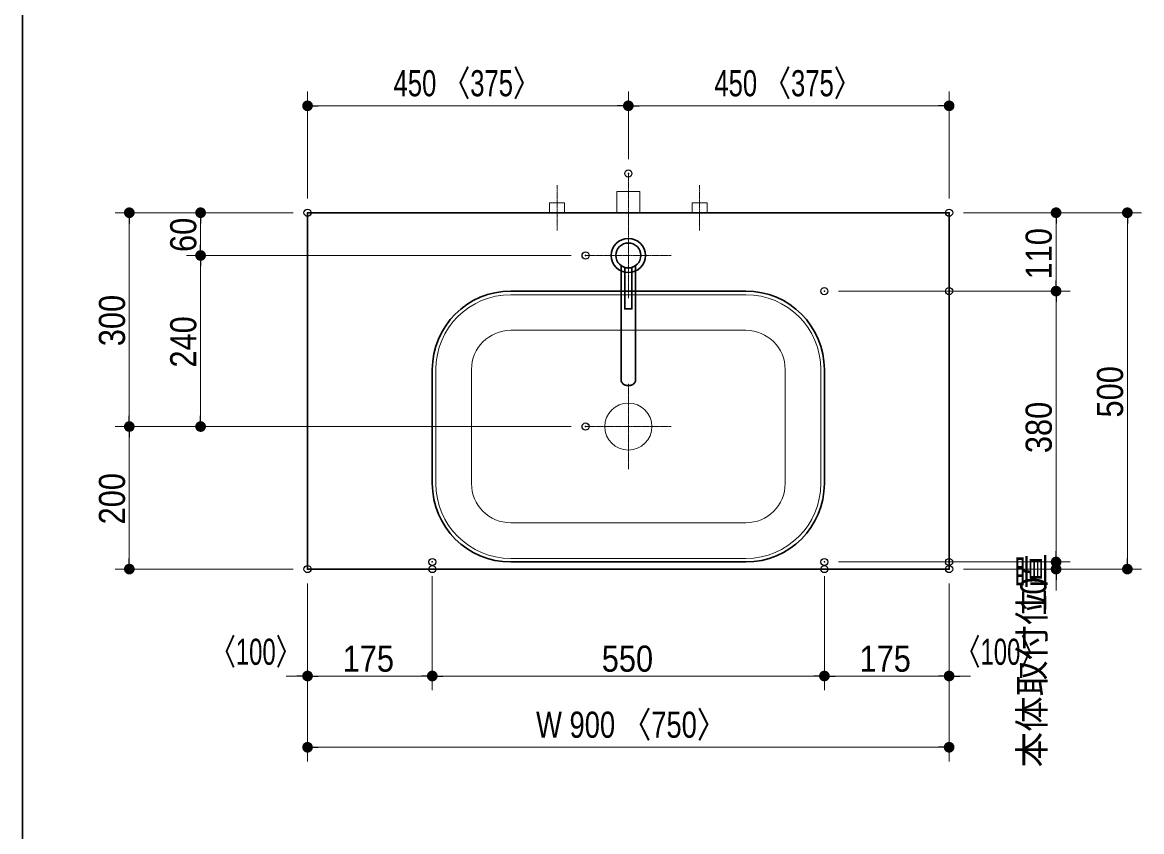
# Model space of a CAD drawing. Units: millimetres, scale not verified. Extents: x -6062 to 6062, y -3045 to 3045.
# Drawn here: x -3018 to -1448, y -738 to 397 of the extents above; entities that cross this region are included whole.
import ezdxf
from ezdxf.enums import TextEntityAlignment as Align

# ---------------------------------------------------------------- set-up
doc = ezdxf.new("R2010")
doc.units = ezdxf.units.MM
doc.header["$LTSCALE"] = 20
doc.header["$PDMODE"] = 32
doc.header["$PDSIZE"] = 10
doc.linetypes.add('USER1', pattern=[2.91, 1.76, -0.4, 0.35, -0.4])
for name, color, linetype, lineweight in [('0-0_5ボウル・キャビネット', 7, 'Continuous', 15), ('0-1_4給排水', 7, 'Continuous', 30), ('0-2_2寸法-1', 7, 'Continuous', 15), ('0-3_0', 7, 'Continuous', 25), ('0-5_1図面枠', 7, 'Continuous', 20), ('0-6_2寸法-2', 7, 'Continuous', 15)]:
    doc.layers.add(name, color=color, linetype=linetype, lineweight=lineweight)
doc.layers.add('0-4_Defpoints', color=7, linetype='Continuous')
doc.styles.add('ＭＳ Ｐゴシック', font='')
doc.styles.get('ＭＳ Ｐゴシック').set_extended_font_data('MS PGothic')

# ---------------------------------------------------------------- blocks, each defined once
blk = doc.blocks.new('_Dot')
at = {"layer": '0-3_0'}
blk.add_line((-10, 0), (-20, 0), dxfattribs=at)
for points in [[(0, 0), (-10, 0), (-9.92, 1.25)], [(0, 0), (-9.92, -1.25), (-10, 0)], [(0, 0), (-9.92, 1.25), (-9.69, 2.49)], [(0, 0), (-9.69, -2.49), (-9.92, -1.25)], [(0, 0), (-9.69, 2.49), (-9.3, 3.68)], [(0, 0), (-9.3, -3.68), (-9.69, -2.49)], [(0, 0), (-9.3, 3.68), (-8.76, 4.82)], [(0, 0), (-8.76, -4.82), (-9.3, -3.68)], [(0, 0), (-8.76, 4.82), (-8.09, 5.88)], [(0, 0), (-8.09, -5.88), (-8.76, -4.82)], [(0, 0), (-8.09, 5.88), (-7.29, 6.85)], [(0, 0), (-7.29, -6.85), (-8.09, -5.88)], [(0, 0), (-7.29, 6.85), (-6.37, 7.71)], [(0, 0), (-6.37, -7.71), (-7.29, -6.85)], [(0, 0), (-6.37, 7.71), (-5.36, 8.44)], [(0, 0), (-5.36, -8.44), (-6.37, -7.71)], [(0, 0), (-5.36, 8.44), (-4.26, 9.05)], [(0, 0), (-4.26, -9.05), (-5.36, -8.44)], [(0, 0), (-4.26, 9.05), (-3.09, 9.51)], [(0, 0), (-3.09, -9.51), (-4.26, -9.05)], [(0, 0), (-3.09, 9.51), (-1.87, 9.82)], [(0, 0), (-1.87, -9.82), (-3.09, -9.51)], [(0, 0), (-1.87, 9.82), (-0.63, 9.98)], [(0, 0), (-0.63, -9.98), (-1.87, -9.82)], [(0, 0), (-0.63, 9.98), (0.63, 9.98)], [(0, 0), (0.63, -9.98), (-0.63, -9.98)], [(0, 0), (0.63, 9.98), (1.87, 9.82)], [(0, 0), (1.87, 9.82), (3.09, 9.51)], [(0, 0), (3.09, 9.51), (4.26, 9.05)], [(0, 0), (4.26, 9.05), (5.36, 8.44)], [(0, 0), (5.36, 8.44), (6.37, 7.71)], [(0, 0), (6.37, 7.71), (7.29, 6.85)], [(0, 0), (7.29, 6.85), (8.09, 5.88)], [(0, 0), (8.09, 5.88), (8.76, 4.82)], [(0, 0), (8.76, 4.82), (9.3, 3.68)], [(0, 0), (9.3, 3.68), (9.69, 2.49)], [(0, 0), (9.69, 2.49), (9.92, 1.25)], [(0, 0), (9.92, 1.25), (10, 0)], [(0, 0), (1.87, -9.82), (0.63, -9.98)], [(0, 0), (3.09, -9.51), (1.87, -9.82)], [(0, 0), (4.26, -9.05), (3.09, -9.51)], [(0, 0), (5.36, -8.44), (4.26, -9.05)], [(0, 0), (6.37, -7.71), (5.36, -8.44)], [(0, 0), (7.29, -6.85), (6.37, -7.71)], [(0, 0), (8.09, -5.88), (7.29, -6.85)], [(0, 0), (8.76, -4.82), (8.09, -5.88)], [(0, 0), (9.3, -3.68), (8.76, -4.82)], [(0, 0), (9.69, -2.49), (9.3, -3.68)], [(0, 0), (9.92, -1.25), (9.69, -2.49)], [(0, 0), (10, 0), (9.92, -1.25)]]:
    blk.add_solid(points, dxfattribs=at)
blk = doc.blocks.new('グループ-28')
at = {"layer": '0-1_4給排水', "linetype": 'USER1', "lineweight": 15}
blk.add_line((-7600, 2100), (-7600, 3700), dxfattribs=at)
at = {"layer": '0-1_4給排水', "lineweight": 15}
blk.add_lwpolyline([(-7920, 2600), (-7920, 3200), (-7280, 3200), (-7280, 2600)], dxfattribs=at)
blk = doc.blocks.new('止水栓_平面_W100')
at = {"layer": '0-1_4給排水', "linetype": 'USER1', "lineweight": 15}
for p, q in [((-2000, -500), (-2000, 780)), ((2000, -500), (2000, 780))]:
    blk.add_line(p, q, dxfattribs=at)
at = {"layer": '0-1_4給排水', "lineweight": 15}
for points in [[(-2210, 0), (-2210, 280), (-1790, 280), (-1790, 0)], [(1790, 0), (1790, 280), (2210, 280), (2210, 0)]]:
    blk.add_lwpolyline(points, dxfattribs=at)
blk = doc.blocks.new('グループ-30')
at = {"layer": '0-0_5ボウル・キャビネット', "lineweight": 30}
for p, q in [((-10900, 400), (-4300, 400)), ((-13100, -5000), (-13100, -1800)), ((-2100, -1800), (-2100, -5000)), ((-4300, -7200), (-10900, -7200))]:
    blk.add_line(p, q, dxfattribs=at)
at = {"layer": '0-0_5ボウル・キャビネット'}
for p, q in [((-10900, 300), (-4300, 300)), ((-10900, -700), (-4300, -700)), ((-13000, -5000), (-13000, -1800)), ((-12000, -5000), (-12000, -1800)), ((-3200, -1800), (-3200, -5000)), ((-2200, -1800), (-2200, -5000)), ((-4300, -6100), (-10900, -6100)), ((-4300, -7100), (-10900, -7100))]:
    blk.add_line(p, q, dxfattribs=at)
at = {"layer": '0-0_5ボウル・キャビネット', "lineweight": 30}
for centre, start, end in [((-10900, -1800), 90, 180), ((-4300, -1800), 0, 90), ((-10900, -5000), 180, 270), ((-4300, -5000), 270, 0)]:
    blk.add_arc(centre, 2200, start, end, dxfattribs=at)
at = {"layer": '0-0_5ボウル・キャビネット'}
for centre, radius, start, end in [((-10900, -1800), 2100, 90, 180), ((-4300, -1800), 2100, 0, 90), ((-10900, -1800), 1100, 90, 180), ((-4300, -1800), 1100, 0, 90), ((-10900, -5000), 2100, 180, 270), ((-10900, -5000), 1100, 180, 270), ((-4300, -5000), 1100, 270, 0), ((-4300, -5000), 2100, 270, 0)]:
    blk.add_arc(centre, radius, start, end, dxfattribs=at)
blk = doc.blocks.new('グループ-31')
at = {"layer": '0-0_5ボウル・キャビネット', "linetype": 'USER1'}
for p, q in [((-7600, -2200), (-7600, -4600)), ((-8800, -3400), (-6400, -3400))]:
    blk.add_line(p, q, dxfattribs=at)
at = {"layer": '0-0_5ボウル・キャビネット'}
blk.add_circle((-7600, -3400), 660, dxfattribs=at)
blk = doc.blocks.new('グループ-36')
at = {"layer": '0-1_4給排水', "linetype": 'USER1', "lineweight": 15}
blk.add_line((-7600, 2100), (-7600, 3700), dxfattribs=at)
at = {"layer": '0-1_4給排水', "lineweight": 15}
blk.add_lwpolyline([(-7920, 2600), (-7920, 3200), (-7280, 3200), (-7280, 2600)], dxfattribs=at)
blk = doc.blocks.new('グループ-38')
at = {"layer": '0-1_4給排水', "linetype": 'USER1', "lineweight": 15}
for p, q in [((-7600, 2600), (-7600, 200)), ((-8800, 1400), (-6400, 1400))]:
    blk.add_line(p, q, dxfattribs=at)
at = {"layer": '0-1_4給排水'}
for points in [[(-7800, 1112.8), (-7800, -2100), (-7799.2, -2113.8), (-7796.7, -2127.9), (-7792.3, -2142.2), (-7786, -2156.4), (-7777.7, -2170.4), (-7767.4, -2183.8), (-7755.3, -2196.6), (-7741.4, -2208.3), (-7726.1, -2218.9), (-7709.4, -2228.2), (-7691.9, -2236.1), (-7673.6, -2242.5), (-7655, -2247.3), (-7636.4, -2250.7), (-7618, -2252.6), (-7600, -2253.2), (-7582, -2252.6), (-7563.6, -2250.7), (-7545, -2247.3), (-7526.4, -2242.5), (-7508.1, -2236.1), (-7490.6, -2228.2), (-7473.9, -2218.9), (-7458.6, -2208.3), (-7444.7, -2196.6), (-7432.6, -2183.8), (-7422.3, -2170.4), (-7414, -2156.4), (-7407.7, -2142.2), (-7403.3, -2127.9), (-7400.8, -2113.8), (-7400, -2100), (-7400, 1112.8)], [(-7700, 1064.6), (-7700, -100), (-7500, -100), (-7500, 1064.6)]]:
    blk.add_lwpolyline(points, dxfattribs=at)
for radius in [480, 350]:
    blk.add_circle((-7600, 1400), radius, dxfattribs=at)

msp = doc.modelspace()

# ---------------------------------------------------------------- linework, layer by layer
at = {"layer": '0-0_5ボウル・キャビネット', "lineweight": 30}
msp.add_lwpolyline([(-2617.5, 130), (-1717.5, 130), (-1717.5, -370), (-2617.5, -370)], close=True, dxfattribs=at)
at = {"layer": '0-2_2寸法-1'}
for p, q in [((-2617.5, 150), (-2617.5, 300)), ((-2167.5, 205), (-2167.5, 300)), ((-2167.5, 205), (-2167.5, 300)), ((-1717.5, 150), (-1717.5, 300)), ((-2182.51, 280), (-2602.49, 280)), ((-2152.49, 280), (-1732.51, 280)), ((-2787.5, 130), (-2887.5, 130)), ((-2637.5, 130), (-2787.5, 130)), ((-1697.5, 130), (-1547.5, 130)), ((-1547.5, 130), (-1447.5, 130)), ((-2867.5, -154.99), (-2867.5, 114.99)), ((-2767.5, 85.01), (-2767.5, 114.99)), ((-1567.5, 35.01), (-1567.5, 114.99)), ((-1467.5, -354.99), (-1467.5, 114.99)), ((-2247.5, 70), (-2787.5, 70)), ((-2247.5, 70), (-2787.5, 70)), ((-2767.5, 54.99), (-2767.5, -154.99)), ((-1872.5, 20), (-1547.5, 20)), ((-1697.5, 20), (-1547.5, 20)), ((-1567.5, 4.99), (-1567.5, -344.99)), ((-2787.5, -170), (-2887.5, -170)), ((-2787.5, -170), (-2887.5, -170)), ((-2247.5, -170), (-2787.5, -170)), ((-2867.5, -185.01), (-2867.5, -354.99)), ((-1872.5, -360), (-1547.5, -360)), ((-2637.5, -370), (-2887.5, -370)), ((-1547.5, -370), (-1447.5, -370)), ((-2617.5, -390), (-2617.5, -540)), ((-2442.5, -380), (-2442.5, -540)), ((-2442.5, -390), (-2442.5, -540)), ((-1892.5, -380), (-1892.5, -540)), ((-1892.5, -390), (-1892.5, -540)), ((-1717.5, -390), (-1717.5, -540)), ((-2457.51, -520), (-2602.49, -520)), ((-1907.51, -520), (-2427.49, -520)), ((-1877.49, -520), (-1732.51, -520)), ((-2617.5, -540), (-2617.5, -640)), ((-1717.5, -540), (-1717.5, -640)), ((-1732.51, -620), (-2602.49, -620))]:
    msp.add_line(p, q, dxfattribs=at)
at = {"layer": '0-4_Defpoints'}
for p in [(-2617.5, 280), (-1717.5, 280), (-2167.5, 185), (-2867.5, 130), (-2767.5, 130), (-2617.5, 130), (-2617.5, 130), (-1717.5, 130), (-1717.5, 130), (-1567.5, 130), (-1567.5, 130), (-1467.5, 130), (-2227.5, 70), (-1892.5, 20), (-1717.5, 20), (-2767.5, -170), (-2227.5, -170), (-2442.5, -360), (-1892.5, -360), (-1717.5, -360), (-1567.5, -360), (-1567.5, -360), (-2867.5, -370), (-2617.5, -370), (-2617.5, -370), (-2442.5, -370), (-1892.5, -370), (-1892.5, -370), (-1717.5, -370), (-1717.5, -370), (-1717.5, -370), (-1567.5, -370), (-2617.5, -520), (-2617.5, -520), (-2442.5, -520), (-1717.5, -520), (-1717.5, -520), (-1717.5, -520), (-2617.5, -620)]:
    msp.add_point(p, dxfattribs=at)
at = {"layer": '0-5_1図面枠', "lineweight": 30}
msp.add_line((-3017.5, 1750), (-3017.5, -2420), dxfattribs=at)
at = {"layer": '0-6_2寸法-2'}
for p, q in [((-1567.5, -344.99), (-1567.5, -329.99)), ((-1697.5, -360), (-1547.5, -360)), ((-1567.5, -370), (-1567.5, -360)), ((-1697.5, -370), (-1547.5, -370)), ((-2617.5, -390), (-2617.5, -540)), ((-2442.5, -390), (-2442.5, -540)), ((-1892.5, -390), (-1892.5, -540)), ((-1717.5, -390), (-1717.5, -540)), ((-1567.5, -385.01), (-1567.5, -400.01)), ((-2632.51, -520), (-2647.51, -520)), ((-2442.5, -520), (-2617.5, -520)), ((-2427.49, -520), (-2412.49, -520)), ((-1907.51, -520), (-1922.51, -520)), ((-1892.5, -520), (-1717.5, -520)), ((-1702.49, -520), (-1687.49, -520))]:
    msp.add_line(p, q, dxfattribs=at)

# ---------------------------------------------------------------- block references
at = {"layer": '0-0_5ボウル・キャビネット', "xscale": 0.05, "yscale": 0.05}
for name in ['グループ-30', 'グループ-31']:
    msp.add_blockref(name, (-1787.5, 0), dxfattribs=at)
at = {"layer": '0-1_4給排水', "xscale": 0.05, "yscale": 0.05}
for name, p in [('グループ-28', (-1787.5, 0)), ('グループ-36', (-1787.5, 0)), ('止水栓_平面_W100', (-2167.5, 130)), ('止水栓_平面_W100', (-2167.5, 130)), ('グループ-38', (-1787.5, 0))]:
    msp.add_blockref(name, p, dxfattribs=at)
at = {"layer": '0-2_2寸法-1', "xscale": 0.7503418, "yscale": 0.7503418}
for p, rotation in [((-2617.5, 280), 180), ((-2167.5, 280), 180), ((-2867.5, 130), 90), ((-2767.5, 130), 90), ((-1567.5, 130), 90), ((-1467.5, 130), 90), ((-2767.5, 70), 270), ((-2767.5, 70), 90), ((-1567.5, 20), 270), ((-1567.5, 20), 90), ((-2867.5, -170), 270), ((-2767.5, -170), 270), ((-2867.5, -170), 90), ((-1567.5, -360), 270), ((-2867.5, -370), 270), ((-1467.5, -370), 270), ((-2617.5, -520), 180), ((-2442.5, -520), 180), ((-1892.5, -520), 180), ((-2617.5, -620), 180)]:
    msp.add_blockref('_Dot', p, dxfattribs=dict(at, rotation=rotation))
for p in [(-2167.5, 280), (-1717.5, 280), (-2442.5, -520), (-1892.5, -520), (-1717.5, -520), (-1717.5, -620)]:
    msp.add_blockref('_Dot', p, dxfattribs=at)
at = {"layer": '0-6_2寸法-2', "xscale": 0.7503418, "yscale": 0.7503418}
for p, rotation in [((-1567.5, -360), 270), ((-1567.5, -370), 90), ((-2442.5, -520), 180), ((-1717.5, -520), 180)]:
    msp.add_blockref('_Dot', p, dxfattribs=dict(at, rotation=rotation))
for p in [(-2617.5, -520), (-1892.5, -520)]:
    msp.add_blockref('_Dot', p, dxfattribs=at)

# ---------------------------------------------------------------- texts
at = {"layer": '0-2_2寸法-1', "style": 'ＭＳ Ｐゴシック'}
for s, width, p in [('450 〈375〉', 0.75, (-2496.82, 282.35)), ('450 〈375〉', 0.75, (-2046.82, 282.35)), ('175', 0.9, (-2568.22, -524.96)), ('550', 0.9, (-2204.78, -524.96)), ('175', 0.9, (-1843.22, -524.96)), ('W 900 〈750〉', 0.8, (-2296.89, -617.65))]:
    msp.add_text(s, height=36.66, dxfattribs=dict(at, width=width)).set_placement(p, align=Align.BOTTOM_LEFT)
at = {"layer": '0-2_2寸法-1', "style": 'ＭＳ Ｐゴシック', "width": 0.9}
for s, p in [('60', (-2762.54, 74.92)), ('110', (-1562.54, 36.39)), ('300', (-2862.54, -57.28)), ('240', (-2762.54, -87.28)), ('500', (-1462.54, -157.28)), ('380', (-1562.54, -207.28)), ('200', (-2862.54, -307.28))]:
    msp.add_text(s, height=36.66, rotation=90, dxfattribs=at).set_placement(p, align=Align.BOTTOM_LEFT)
at = {"layer": '0-6_2寸法-2', "style": 'ＭＳ Ｐゴシック'}
msp.add_text('本体取付位置', height=36.66, rotation=90, dxfattribs=at).set_placement((-1572.19, -648.35), align=Align.BOTTOM_LEFT)
at = {"layer": '0-6_2寸法-2', "style": 'ＭＳ Ｐゴシック', "width": 0.9}
msp.add_text('10', height=36.66, rotation=90, dxfattribs=at).set_placement((-1569.98, -429.82), align=Align.BOTTOM_LEFT)
at = {"layer": '0-6_2寸法-2', "style": 'ＭＳ Ｐゴシック', "width": 0.7}
for p in [(-2753.1, -515.31), (-1708.53, -515.31)]:
    msp.add_text('〈100〉', height=36.66, dxfattribs=at).set_placement(p, align=Align.BOTTOM_LEFT)

doc.saveas('drawing.dxf')
